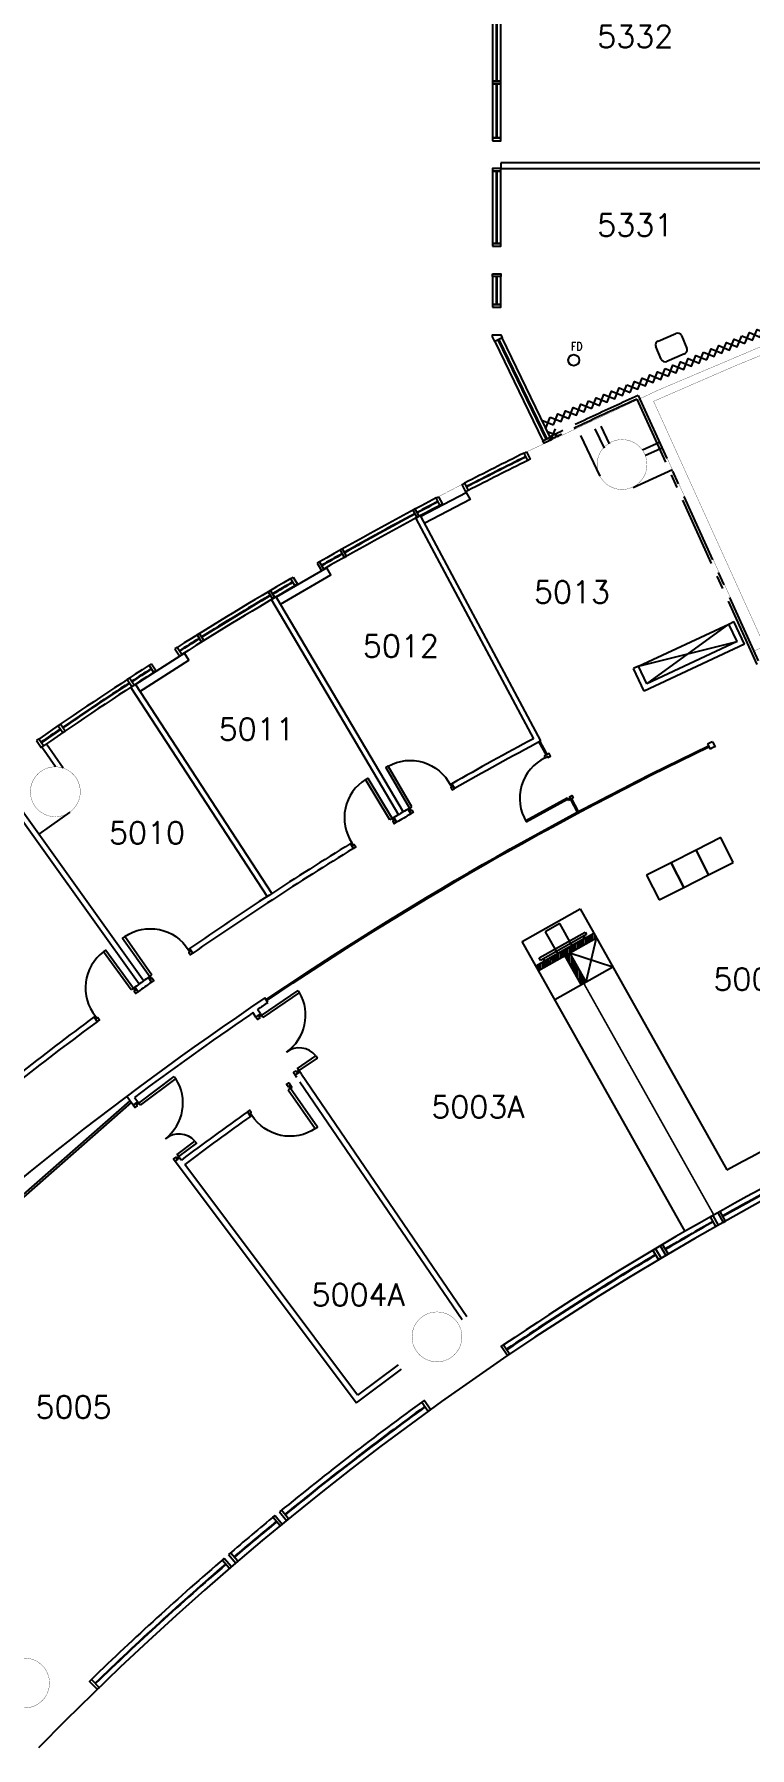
# Model space of a CAD drawing. Extents: x -68523 to 336700, y -113452 to 119396.
# Drawn here: x -39214 to -26310, y -50327 to -19430 of the extents above; entities that cross this region are included whole.
import ezdxf

# ---------------------------------------------------------------- set-up
doc = ezdxf.new("R2010")
doc.units = 0
doc.header["$LTSCALE"] = 1000
doc.header["$MEASUREMENT"] = 0
doc.linetypes.add('s4144a$0$CENTER', pattern=[2, 1.25, -0.25, 0.25, -0.25])
doc.layers.get('0').update_dxf_attribs({"linetype": 'CONTINUOUS'})
for name, color, linetype in [('s4144a$0$11', 14, 'CONTINUOUS'), ('s4144a$0$17', 14, 'CONTINUOUS'), ('s4144a$0$2060-base$0$base', 5, 'CONTINUOUS'), ('s4144a$0$2060-FITOUT$0$F-FUR', 1, 'CONTINUOUS'), ('s4144a$0$2060-FITOUT$0$I-door', 2, 'CONTINUOUS'), ('s4144a$0$2060-FITOUT$0$I-part-glzp', 1, 'CONTINUOUS'), ('s4144a$0$2060-FITOUT$0$INT-WALL', 2, 'CONTINUOUS'), ('s4144a$0$22', 7, 'CONTINUOUS'), ('s4144a$0$23', 7, 'CONTINUOUS'), ('s4144a$0$45', 7, 'CONTINUOUS'), ('s4144a$0$49', 7, 'CONTINUOUS'), ('s4144a$0$6', 7, 'CONTINUOUS'), ('s4144a$0$7', 7, 'CONTINUOUS'), ('s4144a$0$F-FUR', 1, 'CONTINUOUS'), ('s4144a$0$I-equip', 1, 'CONTINUOUS'), ('s4144a$0$I-furn', 1, 'CONTINUOUS'), ('s4144a$0$INT-WALL', 2, 'CONTINUOUS'), ('s4144a$0$ROOM-NO', 4, 'CONTINUOUS'), ('s4144a$0$WALL 0', 7, 'CONTINUOUS')]:
    doc.layers.add(name, color=color, linetype=linetype)
doc.styles.add('s4144a$0$STANDARD', font='SIMPLEX')

# ---------------------------------------------------------------- blocks, each defined once
blk = doc.blocks.new('s4144a$0$CHAT15')
at = {"layer": 's4144a$0$22', "color": 14, "linetype": 'Continuous'}
for points in [[(0, 0), (0.15, 0.15), (0.3, 0), (0.45, 0.15), (0.6, 0), (0.75, 0.15)], [(0, 0.15), (0.15, 0), (0.3, 0.15), (0.45, 0), (0.6, 0.15), (0.75, 0)]]:
    blk.add_lwpolyline(points, dxfattribs=at)
blk = doc.blocks.new('s4144a$0$HAT15')
at = {"layer": 's4144a$0$22', "color": 14, "linetype": 'Continuous'}
for p, q in [((0, 0), (0.15, 0.15)), ((0, 0.15), (0.15, 0))]:
    blk.add_line(p, q, dxfattribs=at)
blk = doc.blocks.new('s4144a$0$INSINK')
at = {"layer": 's4144a$0$49', "color": 2, "linetype": 'Continuous'}
for p, q in [((0, 0.075), (0, 0.325)), ((0.075, 0.4), (0.425, 0.4)), ((0.5, 0.325), (0.5, 0.075)), ((0.425, 0), (0.075, 0))]:
    blk.add_line(p, q, dxfattribs=at)
for centre, start, end in [((0.075, 0.325001), 90, 180), ((0.425001, 0.325001), 0, 90), ((0.075, 0.075), 180, 270), ((0.425001, 0.075), 270, 0)]:
    blk.add_arc(centre, 0.075, start, end, dxfattribs=at)
blk = doc.blocks.new('s4144a$0$2060-FITOUT$0$300+900 door')
for p, q in [((-900, -1230), (-900, -1185)), ((-900, -1185), (-100, -1185)), ((-100, -1230), (-900, -1230)), ((-100, -1185), (-100, -1230))]:
    blk.add_line(p, q)
for points in [[(-100, 0), (-100, -30), (-50, -30), (-50, -50), (0, -50), (0, 0)], [(-500, -75), (-500, -30), (-100, -30), (-100, -75)], [(-100, -1260), (-100, -1230), (-50, -1230), (-50, -1210), (0, -1210), (0, -1260)]]:
    blk.add_lwpolyline(points, close=True)
for centre, radius, start, end in [((-117, -46), 384, 184.3461, 272.4831), ((-90, -1242), 812, 90.6948, 175.9917)]:
    blk.add_arc(centre, radius, start, end)
blk = doc.blocks.new('s4144a$0$2060-FITOUT$0$door 800')
for points in [[(0, -100), (30, -100), (30, -50), (50, -50), (50, 0), (0, 0)], [(910, -100), (880, -100), (880, -50), (860, -50), (860, 0), (910, 0)], [(80, -100), (80, -950), (30, -950), (30, -100)]]:
    blk.add_lwpolyline(points, close=True)
blk.add_arc((66, -135), 815, 270.9789, 2.4925)
blk = doc.blocks.new('s4144a$0$40 LED')
at = {"color": 1}
for p, q in [((-435, -40), (-395, 0)), ((395, 0), (-395, 0)), ((435, -40), (395, 0)), ((-475, -40), (475, -40)), ((-475, -90), (-475, -40)), ((475, -90), (-475, -90)), ((475, -40), (475, -90))]:
    blk.add_line(p, q, dxfattribs=at)

msp = doc.modelspace()

# ---------------------------------------------------------------- hatches: boundary and pattern name
at = {"layer": 's4144a$0$WALL 0'}
h = msp.add_hatch(dxfattribs=at)
h.set_pattern_fill('ANSI31', color=8, scale=300, angle=44.97443)
h.set_pattern_definition([(89.974427, (15223.305, 73424.345), (-37.499996, 0.016738), [])])
h.paths.add_polyline_path([(-29124.5, -35637.1), (-30170.3, -36225.5), (-30121.4, -36312.7), (-29075.5, -35724.3)])
h = msp.add_hatch(dxfattribs=at)
h.set_pattern_fill('ANSI31', color=8, scale=300, angle=44.97443)
h.set_pattern_definition([(89.974427, (15109.388, 74250.434), (-37.499996, 0.016738), [])])
h.paths.add_polyline_path([(-29554.8, -35994.1), (-29642, -36043), (-29348.1, -36566.6), (-29260.9, -36517.6)])

# ---------------------------------------------------------------- linework, layer by layer
at = {"layer": 's4144a$0$11', "color": 5, "linetype": 'Continuous', "const_width": 5}
for points in [[(-23106.2, -23900, 0.0286116), (-30336, -26960.7, 0.0286116)], [(-23524.2, -24210.6, 0.017812), (-28044.3, -26048.3, 0.017812)]]:
    msp.add_lwpolyline(points, format="xyb", dxfattribs=at)
at = {"layer": 's4144a$0$11', "color": 14, "linetype": 'Continuous', "const_width": 5}
msp.add_lwpolyline([(-28226.9, -26130.1), (-26224, -30547.6), (-26041.9, -30464.9), (-28044.3, -26048.3)], dxfattribs=at)
at = {"layer": 's4144a$0$11', "color": 5, "linetype": 'Continuous'}
msp.add_lwpolyline([(-31431.3, -27680.7, 0, 0, 0), (-31499.9, -27547.8, 5, 5, 0.0017357), (-31922.7, -27767.9, 5, 5, 0)], format="xyseb", dxfattribs=at)
at = {"layer": 's4144a$0$17', "color": 2, "linetype": 'Continuous'}
for p, q in [((-24824.9, -21749.9), (-30799.9, -21749.9)), ((-30799.9, -21749.9), (-30799.9, -21849.9)), ((-30799.9, -21849.9), (-24824.9, -21849.9))]:
    msp.add_line(p, q, dxfattribs=at)
at = {"layer": 's4144a$0$2060-base$0$base', "color": 3}
for p, q in [((-29101.8, -26547.2), (-28938.3, -26891.9)), ((-28997.9, -26497.9), (-28847.2, -26815.7)), ((-27927.3, -26783), (-28245.5, -26927)), ((-27879.9, -26887.7), (-28189, -27027.7)), ((-38828.6, -32641.4), (-39075.1, -32285.8)), ((-38691.9, -32663.1), (-38993, -32228.9))]:
    msp.add_line(p, q, dxfattribs=at)
at = {"layer": 's4144a$0$2060-FITOUT$0$F-FUR'}
for p, q in [((-28317.1, -30826), (-26686.2, -30064.3)), ((-26538.1, -30381.4), (-26686.2, -30064.3)), ((-26538.1, -30381.4), (-28169, -31143.1)), ((-28169, -31143.1), (-28317.1, -30826))]:
    msp.add_line(p, q, dxfattribs=at)
at = {"layer": 's4144a$0$2060-FITOUT$0$I-door', "color": 1}
for points in [[(-30017, -32449.8), (-30002.6, -32476.1), (-29958.7, -32452.1), (-29949.1, -32469.6), (-29905.3, -32445.6), (-29929.3, -32401.8)], [(-30339.8, -33629.9), (-29594.3, -33221.6), (-29603.9, -33204.1), (-30349.4, -33612.4)], [(-29579.9, -33247.9), (-29594.3, -33221.6), (-29550.4, -33197.6), (-29560, -33180.1), (-29516.2, -33156), (-29492.1, -33199.9)]]:
    msp.add_lwpolyline(points, close=True, dxfattribs=at)
msp.add_arc((-29640.8, -33208.6), 817, 116.28569, 211.07697, dxfattribs=at)
at = {"layer": 's4144a$0$2060-FITOUT$0$I-part-glzp', "color": 1, "ltscale": 0.5}
for points in [[(-35034.6, -36840.9, -0.0372291), (-27054.9, -32261.4, -0.0372291)], [(-35023.4, -36857.5, -0.0372291), (-27046.2, -32279.5, -0.0372291)]]:
    msp.add_lwpolyline(points, format="xyb", dxfattribs=at)
for points in [[(-30111.7, -32193.7), (-29981.9, -32430.6)], [(-30094.1, -32184), (-29964.4, -32421)], [(-29544.8, -33228.7), (-29419.9, -33456.8)], [(-29527.2, -33219.1), (-29402.2, -33447.4)]]:
    msp.add_lwpolyline(points, dxfattribs=at)
at = {"layer": 's4144a$0$2060-FITOUT$0$I-part-glzp', "color": 1, "ltscale": 0.5, "const_width": 30}
msp.add_lwpolyline([(-26956, -40724), (-29304.5, -36542.1)], dxfattribs=at)
at = {"layer": 's4144a$0$2060-FITOUT$0$INT-WALL', "color": 3}
for p, q in [((-32331.3, -28164), (-30212.3, -32132.7)), ((-30077, -32173.8), (-32242.9, -28117.2)), ((-28317.1, -30826), (-28407.7, -30868.3)), ((-27070, -32230.7), (-27026, -32320.5)), ((-26980.2, -32186.7), (-26936.2, -32276.5)), ((-39939.1, -32896.6), (-37319.6, -36555.6)), ((-39857.8, -32838.4), (-37238.3, -36497.4)), ((-31685.4, -32945.8), (-31635.9, -33032.7)), ((-32731, -33554.2), (-32679.9, -33640.1)), ((-32473, -33401.6), (-32422.3, -33487.8)), ((-33510.1, -34024.9), (-33457.8, -34110.2)), ((-36412, -35916.6), (-36355.2, -35998.9)), ((-37156.4, -36440.1), (-37098.9, -36520.8)), ((-37400.9, -36614), (-37342.5, -36695.1)), ((-35215.4, -37151.9), (-35269.2, -37072.4)), ((-35132.6, -37095.8), (-35186.6, -37016)), ((-35001.3, -36890.2), (-35057.3, -36807.3)), ((-38135.8, -37150.6), (-38076.2, -37231)), ((-35215.7, -37151.5), (-35132.6, -37095.8)), ((-34478.6, -38239.4), (-34509.2, -38195.3)), ((-34396.1, -38183.3), (-34426.3, -38139.2)), ((-34396.1, -38183.3), (-31411.1, -42551.1)), ((-34422.4, -38322.1), (-31493.7, -42607.5)), ((-42615.1, -43163), (-37487.3, -38661.9)), ((-36671.7, -39750.2), (-33403.7, -44110.7)), ((-33383.6, -43970.7), (-36501.3, -39810.8)), ((-33403.7, -44110.7), (-32591.3, -43501.8)), ((-32651.3, -43421.8), (-33383.6, -43970.7))]:
    msp.add_line(p, q, dxfattribs=at)
at = {"layer": 's4144a$0$2060-FITOUT$0$INT-WALL', "color": 1}
msp.add_line((-42586.5, -43191.1), (-37460.9, -38691.9), dxfattribs=at)
at = {"layer": 's4144a$0$2060-FITOUT$0$INT-WALL', "color": 3}
for points in [[(-29006.9, -27400.9), (-29356.2, -26666.2)], [(-28411, -27601.2), (-27702.2, -27280.2)], [(-32242.9, -28117.2), (-31426.1, -27690.6), (-31351.3, -27820.1), (-32167.3, -28246.3)], [(-34774.9, -29708.8), (-33862.5, -29179.6), (-33937.5, -29049.7), (-34849.9, -29578.9)], [(-34936, -29629.8), (-32645.2, -33503.3)], [(-34849.9, -29578.9), (-32559.2, -33452.4)], [(-37309, -31280.4), (-36425.4, -30714.9), (-36506.1, -30588.5), (-37390, -31154.1)], [(-37390, -31154), (-34932.3, -34924.1)], [(-37473.8, -31208.6), (-35016.1, -34978.7)], [(-37407.2, -38601.9), (-37347.3, -38681.9), (-37427.3, -38741.9), (-37547.2, -38581.8)], [(-36590.7, -39690.5), (-36560.8, -39730.4)]]:
    msp.add_lwpolyline(points, dxfattribs=at)
for points in [[(-32473, -33401.6, 0.0011707), (-32731, -33554.2, 0.0011707)], [(-32422.3, -33487.8, 0.0011707), (-32679.9, -33640.1)], [(-33510.1, -34024.9, 0.0135331), (-36412, -35916.6, 0.0111891)], [(-33457.8, -34110.2, 0.0135331), (-36355.2, -35998.9, 0.0111891)], [(-37156.9, -36439.3, 0.0011718), (-37400.9, -36614, 0.0011718)], [(-37098.9, -36520.8, 0.0011718), (-37342.5, -36695.1)], [(-38135.8, -37150.6, 0.0135408), (-40863.3, -39289.3, 0.0111969)], [(-38076.2, -37231, 0.0135408), (-40799.5, -39366.3, 0.0111969)]]:
    msp.add_lwpolyline(points, format="xyb", dxfattribs=at)
for centre, radius, start, end in [((-21.8, -88568.8), 64003.9, 118.144548, 119.650882), ((-21.8, -88568.8), 63903.9, 118.054958, 119.650882), ((367, -88115.5), 62256.7, 116.057069, 116.1491), ((82732.9, -255966.3), 249127.3, 116.11747, 116.14046), ((-181.1, -88378.1), 62256.7, 124.069698, 133.192124), ((-181.1, -88378.1), 62156.7, 124.368341, 124.438676), ((-181.1, -88378.1), 62156.7, 124.069698, 124.276161), ((-181.1, -88378.1), 62156.7, 124.438676, 126.791736), ((-3980.6, -83027.8), 54186.1, 125.40133, 126.96057), ((-3980.6, -83027.8), 54086.1, 125.40222, 126.96132), ((-181.1, -88378.1), 60796.7, 126.790441, 126.884683)]:
    msp.add_arc(centre, radius, start, end, dxfattribs=at)
at = {"layer": 's4144a$0$22', "color": 2, "linetype": 'Continuous'}
for p, q in [((-29888.8, -26733.9), (-29813, -26546.2)), ((-29957.8, -26591.7), (-29750.7, -26675.2))]:
    msp.add_line(p, q, dxfattribs=at)
at = {"layer": 's4144a$0$23', "color": 2, "linetype": 'Continuous'}
for points in [[(-30949.9, -20275), (-30879.9, -20275), (-30879.9, -18900), (-30949.9, -18900)], [(-30869.9, -20275), (-30799.9, -20275), (-30799.9, -18900), (-30869.9, -18900)], [(-30949.9, -20325), (-30799.9, -20325), (-30799.9, -20275), (-30949.9, -20275)], [(-30949.9, -21300), (-30879.9, -21300), (-30879.9, -20325), (-30949.9, -20325)], [(-30869.9, -21300), (-30799.9, -21300), (-30799.9, -20325), (-30869.9, -20325)], [(-30949.9, -21350), (-30799.9, -21350), (-30799.9, -21300), (-30949.9, -21300)], [(-30949.9, -21900), (-30799.9, -21900), (-30799.9, -21850), (-30949.9, -21850)], [(-30949.9, -23200), (-30879.9, -23200), (-30879.9, -21900), (-30949.9, -21900)], [(-30869.9, -23200), (-30799.9, -23200), (-30799.9, -21900), (-30869.9, -21900)], [(-30949.9, -23250), (-30799.9, -23250), (-30799.9, -23200), (-30949.9, -23200)], [(-30949.9, -23750), (-30799.9, -23750), (-30799.9, -23800), (-30949.9, -23800)], [(-30949.9, -24300), (-30879.9, -24300), (-30879.9, -23800), (-30949.9, -23800)], [(-30869.9, -24300), (-30799.9, -24300), (-30799.9, -23800), (-30869.9, -23800)], [(-30949.9, -24350), (-30799.9, -24350), (-30799.9, -24300), (-30949.9, -24300)], [(-30909.1, -24968.5), (-30949.9, -24884.2), (-30949.9, -24850), (-30799.9, -24850), (-30775.1, -24903.6)], [(-30909.1, -24968.5), (-30042.3, -26761.2), (-29979.3, -26730.7), (-30846.1, -24938)], [(-30837.1, -24933.6), (-29971.4, -26726.8), (-29907.4, -26695.9), (-30775.1, -24903.6)], [(-30042.3, -26761.2), (-29907.4, -26695.9), (-29885.8, -26740.5), (-30020.7, -26805.8)]]:
    msp.add_lwpolyline(points, close=True, dxfattribs=at)
at = {"layer": 's4144a$0$23', "color": 1, "linetype": 'Continuous'}
for points in [[(-30336, -26960.7), (-30269.8, -27094.5), (-30314.8, -27116.8), (-30380.8, -26982.9)], [(-31922.5, -27768.1), (-31853.5, -27900.5), (-31898, -27923.7), (-31966.9, -27791.3)], [(-31454.8, -27524.9), (-31386.6, -27657.8), (-31431.3, -27680.7), (-31499.3, -27547.9)], [(-32385.6, -28013.3), (-32314.8, -28145.9), (-32270.9, -28122), (-32341.7, -27989.8)], [(-33698.5, -28734.3), (-33624.9, -28865.2), (-33581.5, -28840.5), (-33655, -28709.7)], [(-34110.8, -28967.9), (-34035.9, -29097.7), (-33992.5, -29072.9), (-34067.3, -28942.9)], [(-34543.4, -29218.4), (-34468.7, -29347.7), (-34512.1, -29372.8), (-34586.7, -29243.5)], [(-34995.3, -29483.6), (-34918.8, -29612.9), (-34876, -29587.2), (-34952.5, -29458.2)], [(-36275.5, -30261.1), (-36196.3, -30388.7), (-36154, -30362.1), (-36233.2, -30234.7)], [(-36677.3, -30512.5), (-36596.8, -30638.9), (-36554.5, -30612.2), (-36634.9, -30485.6)], [(-37098.5, -30781.6), (-37018.3, -30907.6), (-37060.5, -30934.5), (-37140.7, -30808.6)], [(-37538.4, -31066.3), (-37456.4, -31192.1), (-37414.7, -31164.6), (-37496.8, -31039.1)], [(-38783.5, -31898.9), (-38698.8, -32022.9), (-38657.7, -31994.5), (-38742.4, -31870.7)], [(-39173.9, -32167.6), (-39088, -32290.4), (-39046.9, -32261.8), (-39132.8, -32138.9)], [(-26975.6, -40728.6), (-26877.6, -40902.9), (-26921.1, -40927.5), (-27019.2, -40753.1)], [(-26888.5, -40679.6), (-26790.5, -40853.9), (-26746.8, -40829.5), (-26845, -40655.2)], [(-28012.5, -41328.4), (-27910.6, -41500.5), (-27953.6, -41526), (-28055.4, -41353.9)], [(-27926.4, -41277.6), (-27824.6, -41449.6), (-27781.4, -41424.3), (-27883.5, -41252.3)], [(-30680.4, -43257.4), (-30793.3, -43092.3), (-30752.1, -43064.1), (-30639.2, -43229.2)], [(-32067.7, -44228.7), (-32184.2, -44066.2), (-32224.8, -44095.3), (-32108.3, -44257.8)], [(-34869.9, -46139.4), (-34743.1, -46294), (-34781.8, -46325.7), (-34908.5, -46171.1)], [(-34792.6, -46076), (-34665.7, -46230.6), (-34627.1, -46199.1), (-34753.9, -46044.4)], [(-35786.8, -46910.2), (-35656.6, -47062), (-35694.6, -47094.5), (-35824.7, -46942.7)], [(-35710.9, -46845.1), (-35580.6, -46996.9), (-35542.7, -46964.6), (-35672.9, -46812.7)], [(-38078.8, -49273.6), (-38218.6, -49130.7), (-38182.9, -49095.7), (-38043.1, -49238.6)]]:
    msp.add_lwpolyline(points, close=True, dxfattribs=at)
at = {"layer": 's4144a$0$23', "color": 5, "linetype": 'Continuous'}
for points in [[(-28012.4, -41328.5), (-27910.6, -41500.6), (-27953.6, -41526.1), (-28055.5, -41353.9)], [(-27926.4, -41277.6), (-27824.6, -41449.7), (-27781.5, -41424.3), (-27883.4, -41252.2)]]:
    msp.add_lwpolyline(points, close=True, dxfattribs=at)
at = {"layer": 's4144a$0$23', "color": 1, "linetype": 'Continuous'}
for centre, radius, start, end in [((-486.4, -87550.7), 67543.6, 116.269586, 117.290052), ((-486.4, -87550.7), 67473.6, 116.269586, 117.290052), ((-5085.2, -78433.8), 57253.7, 116.18064, 117.38363), ((-5085.2, -78433.8), 57183.7, 116.18064, 117.38363), ((0.1, -88549.9), 68655, 117.750219, 119.749414), ((0.1, -88549.9), 68505, 117.750786, 119.74905), ((0.1, -88549.9), 68585, 118.145797, 119.354125), ((0.1, -88549.9), 68575, 118.145803, 119.354122), ((0.1, -88549.9), 68585, 117.750483, 118.104197), ((0.1, -88549.9), 68575, 117.750519, 118.104064), ((0.1, -88549.9), 68585, 119.395756, 119.749644), ((0.1, -88549.9), 68575, 119.395853, 119.749644), ((0.1, -88549.9), 68655, 120.250219, 122.249403), ((0.1, -88549.9), 68585, 120.250486, 120.6042), ((0.1, -88549.9), 68575, 120.250522, 120.604067), ((0.1, -88549.9), 68505, 120.250789, 122.249053), ((0.1, -88549.9), 68585, 120.6458, 121.854128), ((0.1, -88549.9), 68575, 120.645806, 121.854125), ((0.1, -88549.9), 68585, 121.895758, 122.249647), ((0.1, -88549.9), 68575, 121.895856, 122.249647), ((0.1, -88549.9), 68655, 122.750219, 124.749447), ((0.1, -88549.9), 68585, 122.750486, 123.1042), ((0.1, -88549.9), 68575, 122.750522, 123.104067), ((0.1, -88549.9), 68505, 122.750789, 124.749053), ((0.1, -88549.9), 68585, 123.1458, 124.354128), ((0.1, -88549.9), 68575, 123.145806, 124.354125), ((0.1, -88549.9), 68585, 124.395758, 124.749647), ((0.1, -88549.9), 68575, 124.395856, 124.749647), ((0.1, -88549.9), 54705, 44.32316, 135.67699), ((0.1, -88549.9), 54905, 115.88596, 124.06197), ((0.1, -88549.9), 54810, 115.93871, 119.27052), ((0.1, -88549.9), 54800, 115.93876, 119.27049), ((0.1, -88549.9), 54810, 119.47947, 120.52051), ((0.1, -88549.9), 54800, 119.4795, 120.52049), ((0.1, -88549.9), 54810, 120.72951, 124.06144), ((0.1, -88549.9), 54800, 120.72953, 124.06139), ((0.1, -88549.9), 54905, 125.88599, 129.31148), ((0.1, -88549.9), 54810, 125.93868, 129.27052), ((0.1, -88549.9), 54800, 125.93873, 129.27051), ((0.1, -88549.9), 54905, 129.42711, 130.57279), ((0.1, -88549.9), 54810, 129.47948, 130.52054), ((0.1, -88549.9), 54800, 129.47951, 130.52053), ((0.1, -88549.9), 54905, 130.68076, 134.06194), ((0.1, -88549.9), 54810, 130.72947, 134.06141), ((0.1, -88549.9), 54800, 130.72949, 134.06135)]:
    msp.add_arc(centre, radius, start, end, dxfattribs=at)
at = {"layer": 's4144a$0$45', "color": 2, "linetype": 'Continuous'}
msp.add_circle((-29483.6, -25306.7), 100, dxfattribs=at)
at = {"layer": 's4144a$0$6', "color": 5, "linetype": 'Continuous', "const_width": 5}
for points in [[(-28163.3, -27188.3, 1), (-29063.3, -27188.3, 1)], [(-38383.9, -33089.2, 1), (-39283.9, -33089.2, 1)], [(-31501, -42919.1, 1), (-32401, -42919.1, 1)], [(-38939.3, -49160.5, 1), (-39839.3, -49160.5, 1)]]:
    msp.add_lwpolyline(points, format="xyb", close=True, dxfattribs=at)
at = {"layer": 's4144a$0$7', "color": 1, "linetype": 's4144a$0$CENTER'}
for p, q in [((-28322.5, -25943.3), (-22549.8, -38708.8)), ((-28347.4, -26009.5), (-22595.3, -38729.4))]:
    msp.add_line(p, q, dxfattribs=at)
for radius, start, end in [(68715, 114.341519, 115.929567), (68665, 114.383217, 115.929656)]:
    msp.add_arc((0.1, -88549.9), radius, start, end, dxfattribs=at)
at = {"layer": 's4144a$0$F-FUR'}
for p, q in [((-26832.7, -33916.1), (-27278.7, -34142.1)), ((-26606.7, -34362.2), (-26832.7, -33916.1)), ((-27278.7, -34142.1), (-27724.7, -34368)), ((-27052.7, -34588.1), (-27278.7, -34142.1)), ((-27278.7, -34142.1), (-27052.7, -34588.1)), ((-27724.7, -34368), (-28170.8, -34594)), ((-28170.8, -34594), (-27944.8, -35040)), ((-27498.8, -34814.1), (-27724.7, -34368)), ((-27724.7, -34368), (-27498.8, -34814.1)), ((-27498.8, -34814.1), (-27052.7, -34588.1)), ((-27052.7, -34588.1), (-26606.7, -34362.2)), ((-27944.8, -35040), (-27498.8, -34814.1)), ((-30415.5, -35789.7), (-29369.3, -35201.2)), ((-29369.3, -35201.2), (-26725.3, -39909.5)), ((-27477.3, -41021.1), (-30415.2, -35789.5)), ((-29304.5, -36542.1), (-28781.3, -36248.3)), ((-29827.6, -36835.8), (-29304.5, -36542.1))]:
    msp.add_line(p, q, dxfattribs=at)
msp.add_lwpolyline([(-26725.3, -39909.5, -0.0121166), (-24362.6, -38687.7, -0.0120884)], format="xyb", dxfattribs=at)
at = {"layer": 's4144a$0$I-equip'}
for p, q in [((-29737.3, -35465.6), (-29998.8, -35612.7)), ((-29516.7, -35857.8), (-29737.3, -35465.6)), ((-29998.8, -35612.7), (-29778.2, -36004.9))]:
    msp.add_line(p, q, dxfattribs=at)
at = {"layer": 's4144a$0$I-furn', "color": 8}
for p, q in [((-28169, -31143.1), (-26686.2, -30064.3)), ((-28317.1, -30826), (-26538.1, -30381.4)), ((-29260.5, -36517.3), (-29075.6, -35724.3)), ((-29554.9, -35994), (-28781.3, -36248.3))]:
    msp.add_line(p, q, dxfattribs=at)
at = {"layer": 's4144a$0$INT-WALL', "color": 3}
for p, q in [((-26686.2, -30064.3), (-26595.6, -30021.9)), ((-26538.1, -30381.4), (-26686.2, -30064.3)), ((-26405.2, -30429.7), (-26595.6, -30021.9)), ((-26405.2, -30429.7), (-28217.3, -31276)), ((-26538.1, -30381.4), (-28169, -31143.1)), ((-28217.3, -31276), (-28407.7, -30868.3)), ((-28168.7, -31143.8), (-28317.1, -30826)), ((-38571.2, -33459.5), (-39131.3, -33851.3)), ((-38571.2, -33459.5), (-39131.3, -33851.3))]:
    msp.add_line(p, q, dxfattribs=at)
at = {"layer": 's4144a$0$WALL 0', "color": 3}
for p, q in [((-30170.3, -36225.5), (-29124.5, -35637.1)), ((-30121.4, -36312.7), (-29075.5, -35724.3)), ((-29124.5, -35637.1), (-29075.5, -35724.3)), ((-29348.1, -36566.5), (-29642.1, -36043)), ((-29260.9, -36517.6), (-29554.9, -35994)), ((-30121.4, -36312.7), (-30170.3, -36225.5))]:
    msp.add_line(p, q, dxfattribs=at)

# ---------------------------------------------------------------- block references
at = {"zscale": 1000}
for name, p, xscale, yscale, rotation in [('s4144a$0$CHAT15', (-26396.7, -25006.9), 999.9979999999999, 999.9979999999999, 23.018064), ('s4144a$0$INSINK', (-27876.4, -25358.7), 1000, 1000, 23.01687300000001), ('s4144a$0$CHAT15', (-27087, -25300.2), 999.9979999999999, 999.9979999999999, 23.018064), ('s4144a$0$CHAT15', (-27777.3, -25593.5), 999.9979999999999, 999.9979999999999, 23.018064), ('s4144a$0$CHAT15', (-28467.6, -25886.8), 999.9979999999999, 999.9979999999999, 23.018064), ('s4144a$0$CHAT15', (-29157.9, -26180.1), 999.9979999999999, 999.9979999999999, 23.018064), ('s4144a$0$CHAT15', (-29848.2, -26473.4), 999.9979999999999, 999.9979999999999, 23.018064), ('s4144a$0$HAT15', (-29986.3, -26532.1), 999.9979999999999, 999.9979999999999, 23.018064)]:
    msp.add_blockref(name, p, dxfattribs=dict(at, xscale=xscale, yscale=yscale, rotation=rotation))
at = {"layer": 's4144a$0$2060-FITOUT$0$I-door', "color": 3, "xscale": -1}
for p, rotation in [((-32422.6, -33488), 210.058616949325), ((-37098.9, -36521.3), 215.0866185341166), ((-34624.5, -38339), 34.92021324975353)]:
    msp.add_blockref('s4144a$0$2060-FITOUT$0$door 800', p, dxfattribs=dict(at, rotation=rotation))
at = {"layer": 's4144a$0$2060-FITOUT$0$I-door', "color": 3}
for p, rotation in [((-32679.6, -33640), 211.1409508210866), ((-37341.6, -36694.5), 216.1400539943492)]:
    msp.add_blockref('s4144a$0$2060-FITOUT$0$door 800', p, dxfattribs=dict(at, rotation=rotation))
at = {"layer": 's4144a$0$2060-FITOUT$0$I-door', "color": 1}
for p, rotation in [((-34509.2, -38195.3), 214.0928057266437), ((-36671.7, -39750.2), 216.8496999587212)]:
    msp.add_blockref('s4144a$0$2060-FITOUT$0$300+900 door', p, dxfattribs=dict(at, rotation=rotation))
at = {"layer": 's4144a$0$I-equip', "rotation": 209.3596158804199}
msp.add_blockref('s4144a$0$40 LED', (-29647.4, -35931.3), dxfattribs=at)

# ---------------------------------------------------------------- texts
at = {"layer": 's4144a$0$45', "color": 2, "linetype": 'Continuous', "style": 's4144a$0$STANDARD', "width": 0.8}
msp.add_text('FD', height=150, dxfattribs=at).set_placement((-29532.4, -25132.9))
at = {"layer": 's4144a$0$ROOM-NO', "style": 's4144a$0$STANDARD'}
for s, p in [('5332', (-29061.4, -19669.3)), ('5331', (-29061.4, -23069.4)), ('5013', (-30202.6, -29688.1)), ('5012', (-33288.2, -30660.2)), ('5011', (-35887.8, -32160.8)), ('5010', (-37864.8, -34028.6)), ('5003', (-26964.5, -36668.3)), ('5003A', (-32052.5, -38970)), ('5004A', (-34213.6, -42358.5)), ('5005', (-39191.7, -44382.8))]:
    msp.add_text(s, height=400, dxfattribs=at).set_placement(p)

doc.saveas('drawing.dxf')
